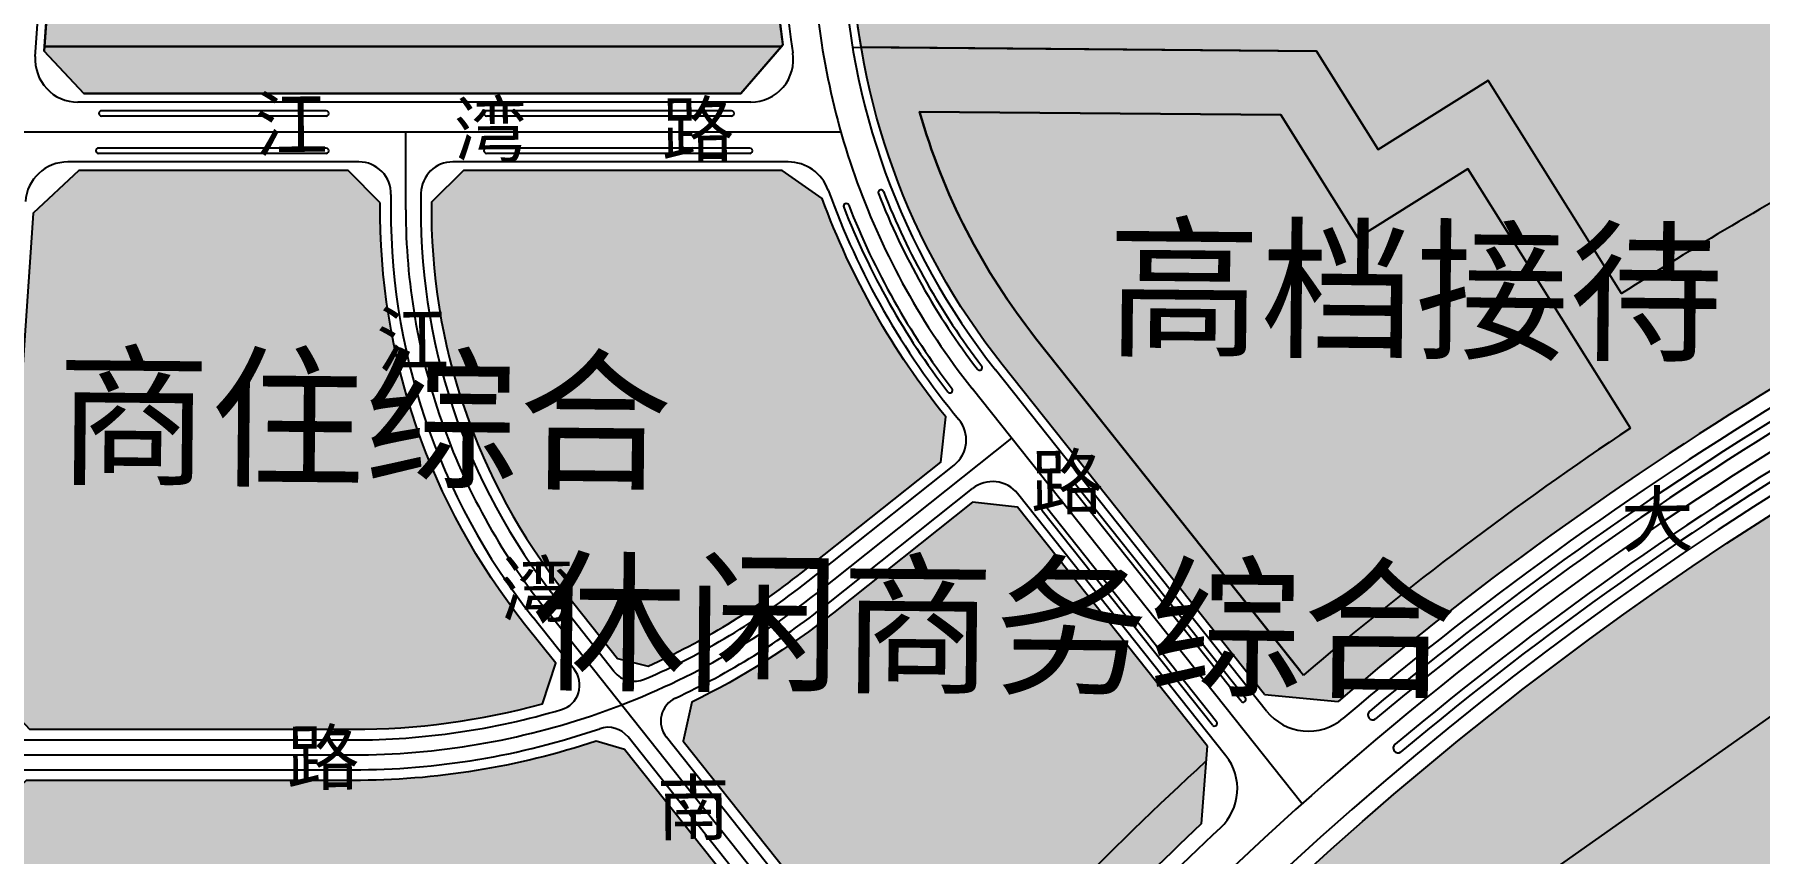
# Model space of a CAD drawing. Extents: x 2442 to 11417, y 1140 to 9206.
# Drawn here: x 5188 to 5996, y 3651 to 4035 of the extents above; entities that cross this region are included whole.
import ezdxf

# ---------------------------------------------------------------- set-up
doc = ezdxf.new("R2010")
doc.units = 0
doc.header["$LTSCALE"] = 1000
doc.header["$MEASUREMENT"] = 0
doc.linetypes.add('DASHDOT', pattern=[25.4, 12.7, -6.35, 0, -6.35])
for name, color, linetype in [('DIM2', 5, 'Continuous'), ('FGX', 212, 'Continuous'), ('RD-中线', 7, 'DASHDOT'), ('RD-侧石线', 5, 'Continuous'), ('RD-红线', 1, 'Continuous'), ('RD-绿线', 3, 'Continuous'), ('YD-B1', 240, 'Continuous'), ('YD-B2', 12, 'Continuous'), ('YD-E1', 131, 'Continuous'), ('YD-G1', 100, 'Continuous'), ('YD-G2', 94, 'Continuous'), ('YD-Rb', 30, 'Continuous'), ('zg-E1', 151, 'Continuous'), ('路名', 7, 'Continuous')]:
    doc.layers.add(name, color=color, linetype=linetype)
doc.styles.add('黑体', font='simhei.ttf')

msp = doc.modelspace()

# ---------------------------------------------------------------- hatches: boundary and pattern name
at = {"layer": 'YD-B1'}
msp.add_hatch(color=256, dxfattribs=at).paths.add_polyline_path([(5859.646539807576, 3972.137524869729), (5808.08028436976, 3939.810757699963), (5771.999436465043, 3997.365359734137), (5602.63830687962, 3998.904013012736, 0.09793770272265657), (5657.08273669242, 3892.848812564202), (5782.60260468283, 3734.88791171335, -0.0292072401222135), (5935.818983463807, 3850.630549972265)])
at = {"layer": 'YD-B2'}
for points in [[(5557.031060346544, 3958.278072589247), (5538.25748665066, 3971.382007174555), (5388.911583691035, 3971.382007174409), (5373.912800803764, 3956.573088018237, 0.1727365904267532), (5436.409361348986, 3773.73196733039), (5461.152190937486, 3742.594270055692), (5475.460153467713, 3739.111406714816, 0.06249489697038577), (5547.360281607987, 3782.860871337026), (5612.605032696887, 3834.70605897275), (5614.961467374691, 3855.852082786843, -0.08152953919416278)], [(5737.454282015005, 3701.691090940091), (5648.60739089549, 3813.500760466934), (5627.531743011006, 3815.912619967446), (5562.29131231369, 3764.070865427433, -0.05431847358751905), (5495.970213210694, 3722.220115247469), (5491.842267200596, 3703.97224016259), (5606.200082579217, 3560.058262034821, -0.02851932028427057), (5736.90863362969, 3694.495077340127)]]:
    msp.add_hatch(color=256, dxfattribs=at).paths.add_polyline_path(points)
at = {"layer": 'YD-E1'}
for points in [[(5991.379066252037, 4227.417339388066, 0.1707104614407316), (5973.836449809329, 4325.712607741641, -0.1380091680959941), (5956.678109585726, 4374.896784669068, 0.03941891198842976), (5910.221446246698, 4380.497435544864, -0.4723785179766796), (5668.736004450748, 4272.702857290331, 0.1943149599840983), (5601.654159341786, 4060.431897402656), (5588.463572472298, 4044.49805112905), (5573.09111855298, 4044.498051129354, 0.01184598040346597), (5575.304009547945, 4029.153584345643), (5788.694449462178, 4027.214922855117), (5817.563890382327, 3981.163644140694), (5869.130145819461, 4013.490411309058), (5931.711767752971, 3913.662925145144, -0.01785189168805333), (6036.153073258545, 3975.459793337379), (6071.442324715594, 3909.277343680957, -0.002300455020827035), (6084.604730886938, 3916.372386973042, -0.002300425975942939), (6097.852330183854, 3923.356925412421), (6062.56312903274, 3989.539280722649, -0.02655197429177494), (6226.7227256972, 4064.407490955092), (6197.997063892224, 4156.691348410119), (6108.125148381871, 4128.716463940615, -0.4831807271430643)], [(5536.858264210125, 4044.498051129012), (5213.692535400345, 4044.498051126381), (5231.026014637482, 4296.741796478093), (5227.944079496639, 4295.126441908508), (5220.061640375938, 4283.0510165002), (5203.668952951672, 4044.498051125851), (5193.645370517486, 4044.498051125927), (5192.614612794307, 4029.498051125926), (5537.972305526124, 4029.498051129077), (5538.674410179152, 4030.311774171334, -0.009844649681531608)]]:
    msp.add_hatch(color=256, dxfattribs=at).paths.add_polyline_path(points)
h = msp.add_hatch(color=256, dxfattribs=at)
edge = h.paths.add_edge_path()
edge.add_line((6916.058971744192, 3211.278373278204), (7296.190335077135, 3211.278373278205))
edge.add_line((7296.190335077135, 3211.278373278205), (7314.999517178539, 3324.118792425959))
edge.add_line((7314.999517178539, 3324.118792425959), (7275.378198924146, 3306.972600858194))
edge.add_line((7275.378198924146, 3306.972600858194), (7188.233725528133, 3290.17700538346))
edge.add_line((7188.233725528133, 3290.17700538346), (7106.339195635798, 3297.523639360457))
edge.add_line((7106.339195635798, 3297.523639360457), (7013.235608782586, 3323.79830548572))
edge.add_line((7013.235608782586, 3323.79830548572), (6936.591022630706, 3364.737901416932))
edge.add_line((6936.591022630706, 3364.737901416932), (6874.645026329455, 3396.230307231467))
edge.add_line((6874.645026329455, 3396.230307231467), (6842.09829672557, 3444.516537267735))
edge.add_line((6842.09829672557, 3444.516537267735), (6834.747958662871, 3479.158006412464))
edge.add_line((6834.747958662871, 3479.158006412464), (6807.451172621708, 3529.544792731428))
edge.add_line((6807.451172621708, 3529.544792731428), (6782.25269522658, 3572.583174153771))
edge.add_line((6782.25269522658, 3572.583174153771), (6769.652413660744, 3613.522770213514))
edge.add_line((6769.652413660744, 3613.522770213514), (6716.107995841965, 3685.953000829431))
edge.add_line((6716.107995841965, 3685.953000829431), (6661.510252049829, 3737.390065451849))
edge.add_line((6661.510252049829, 3737.390065451849), (6621.24191305133, 3794.579749925123))
edge.add_line((6621.24191305133, 3794.579749925123), (6588.693097651525, 3823.971599226406))
edge.add_line((6588.693097651525, 3823.971599226406), (6556.146368048252, 3853.365219653166))
edge.add_line((6556.146368048252, 3853.365219653166), (6513.099751441034, 3873.309878583726))
edge.add_line((6513.099751441034, 3873.309878583726), (6449.053360825605, 3893.254537513297))
edge.add_line((6449.053360825605, 3893.254537513297), (6398.658491942087, 3905.850791340219))
edge.add_line((6398.658491942087, 3905.850791340219), (6293.665879273845, 3897.452108038432))
edge.add_line((6293.665879273845, 3897.452108038432), (6219.119601651517, 3863.860917087223))
edge.add_line((6219.119601651517, 3863.860917087223), (6129.876819489418, 3806.127496678746))
edge.add_line((6129.876819489418, 3806.127496678746), (5889.841559969489, 3636.77235175125))
edge.add_line((5889.841559969489, 3636.77235175125), (5861.493533695193, 3611.578072978878))
edge.add_line((5861.493533695193, 3611.578072978878), (5816.346522520553, 3556.993716016018))
edge.add_line((5816.346522520553, 3556.993716016018), (5685.106278140047, 3410.030927274644))
edge.add_line((5685.106278140047, 3410.030927274644), (5625.260676789991, 3320.805101403711))
edge.add_line((5625.260676789991, 3320.805101403711), (5543.078307175889, 3193.151136832007))
edge.add_line((5543.078307175889, 3193.151136832007), (5497.931296011599, 3098.675690898443))
edge.add_line((5497.931296011599, 3098.675690898443), (5426.5366530844, 2927.570672600803))
edge.add_line((5426.5366530844, 2927.570672600803), (5405.911792998679, 2880.795989572682))
edge.add_line((5405.911792998679, 2880.795989572682), (5511.980923416846, 2851.554979894454))
edge.add_arc((5242.495413469282, 1874.020550868517), 1014.000000001364, 71.74313150120088, 74.58759755621611, ccw=False)
edge.add_line((5560.158952788275, 2836.977390913851), (5566.879302534393, 2852.859230746323))
edge.add_line((5566.879302534393, 2852.859230746323), (5587.760186286139, 2876.193826380389))
edge.add_line((5587.760186286139, 2876.193826380389), (5619.697864041005, 2954.794662783259))
edge.add_line((5619.697864041005, 2954.794662783259), (5651.635541788728, 3012.517456410105))
edge.add_line((5651.635541788728, 3012.517456410105), (5666.375848006144, 3044.449101561365))
edge.add_line((5666.375848006144, 3044.449101561365), (5683.573219551461, 3061.643200568441))
edge.add_line((5683.573219551461, 3061.643200568441), (5722.882093308132, 3135.330931218328))
edge.add_line((5722.882093308132, 3135.330931218328), (5762.190967065439, 3228.669313749294))
edge.add_line((5762.190967065439, 3228.669313749294), (5794.128644820321, 3258.144406007855))
edge.add_line((5794.128644820321, 3258.144406007855), (5887.857969879802, 3380.431856142278))
edge.add_line((5887.857969879802, 3380.431856142278), (5982.444556262777, 3468.858904039455))
edge.add_line((5982.444556262777, 3468.858904039455), (6074.571991535136, 3547.45974044751))
edge.add_line((6074.571991535136, 3547.45974044751), (6271.112188736424, 3654.306507108585))
edge.add_line((6271.112188736424, 3654.306507108585), (6342.356654453753, 3683.783370495145))
edge.add_line((6342.356654453753, 3683.783370495145), (6409.917607965515, 3681.326817619324))
edge.add_line((6409.917607965515, 3681.326817619324), (6441.855285721009, 3681.326817618845))
edge.add_line((6441.855285721009, 3681.326817618845), (6445.540883721816, 3704.66141325193))
edge.add_line((6445.540883721816, 3704.66141325193), (6477.478561477681, 3713.2584627555))
edge.add_line((6477.478561477681, 3713.2584627555), (6489.761802356119, 3729.223399760142))
edge.add_line((6489.761802356119, 3729.223399760142), (6498.35944522932, 3737.820449263492))
edge.add_line((6498.35944522932, 3737.820449263492), (6554.865690531764, 3697.29175462449))
edge.add_line((6554.865690531764, 3697.29175462449), (6558.551288533068, 3642.025513856086))
edge.add_line((6558.551288533068, 3642.025513856086), (6578.203639618305, 3640.798122981579))
edge.add_line((6578.203639618305, 3640.798122981579), (6648.221658464365, 3559.740733706895))
edge.add_line((6648.221658464365, 3559.740733706895), (6686.301999554076, 3498.333996311427))
edge.add_line((6686.301999554076, 3498.333996311427), (6746.051654531377, 3384.88801118476))
edge.add_line((6746.051654531377, 3384.88801118476), (6760.791960742412, 3340.67537279208))
edge.add_line((6760.791960742412, 3340.67537279208), (6792.729638500543, 3294.006181528213))
edge.add_line((6792.729638500543, 3294.006181528213), (6836.950557131378, 3252.250096016567))
edge.add_line((6836.950557131378, 3252.250096016567), (6899.59737996123, 3217.86189800892))
edge.add_line((6899.59737996123, 3217.86189800892), (6916.058971744192, 3211.278373278204))
at = {"layer": 'YD-G1'}
for points in [[(5537.97230552468, 4029.498051128131), (5192.614612794365, 4029.498051125927), (5192.465970804178, 4027.334953239993), (5211.094860587153, 4007.382007173624), (5518.889919287976, 4007.382007175749)], [(5597.8909029923, 3278.291601844085), (5625.260676641692, 3320.805101178861), (5685.106278140607, 3410.030927273348), (5816.346522525771, 3556.993716026409), (5861.493533694131, 3611.578072976635), (5889.841559972407, 3636.772351752771), (6127.381696446977, 3804.367080625755), (6094.968566693668, 3865.155571157517, 0.1261999440735232), (5522.539695746185, 3331.506613464897, -0.04757082579782495), (5597.890902994972, 3278.291601841789)]]:
    msp.add_hatch(color=256, dxfattribs=at).paths.add_polyline_path(points)
h = msp.add_hatch(color=256, dxfattribs=at)
edge = h.paths.add_edge_path()
edge.add_line((6071.442324715959, 3909.277343681403), (6071.442324716076, 3909.277343681404))
edge.add_line((6071.442324716076, 3909.277343681404), (6036.153073258767, 3975.459793338312))
edge.add_arc((6849.067264834279, 2482.419098263438), 1700.000000004246, 118.5669166190209, 122.6578342779143)
edge.add_line((5931.711767753197, 3913.662925146077), (5869.130145819687, 4013.490411309991))
edge.add_line((5869.130145819687, 4013.490411309991), (5817.563890382553, 3981.163644141629))
edge.add_line((5817.563890382553, 3981.163644141629), (5788.694449462402, 4027.214922856051))
edge.add_line((5788.694449462402, 4027.214922856051), (5575.304009548152, 4029.153584346576))
edge.add_arc((5897.984895582345, 4083.520569685814), 327.228854636442, 189.5636759148402, 218.3647018476113)
edge.add_line((5641.412611203395, 3880.421120658385), (5764.344815806098, 3725.716673517905))
edge.add_line((5764.3448158061, 3725.716673517905), (5798.85047781104, 3722.447202893626))
edge.add_arc((6849.06726482531, 2482.419098262363), 1625.000000000611, 118.589987665315, 130.2622580645988, ccw=False)
edge = h.paths.add_edge_path(flags=16)
edge.add_line((5935.818983464029, 3850.630549973199), (5859.6465398078, 3972.137524870662))
edge.add_line((5859.6465398078, 3972.137524870662), (5808.080284369982, 3939.810757700895))
edge.add_line((5808.080284369982, 3939.810757700895), (5771.999436465267, 3997.365359735071))
edge.add_line((5771.999436465267, 3997.365359735071), (5602.638306879842, 3998.904013013669))
edge.add_arc((5897.984895582123, 4083.520569685932), 307.2288546363181, 195.9869645715369, 218.3612781206596)
edge.add_line((5657.082736692784, 3892.84881256496), (5782.602604683054, 3734.887911714283))
edge.add_arc((6849.067264825338, 2482.419098262351), 1645.000000000635, 123.7221580602257, 130.4140619822153, ccw=False)
at = {"layer": 'YD-G2'}
msp.add_hatch(color=256, dxfattribs=at).paths.add_polyline_path([(5734.680787526928, 3665.114231935778), (5736.90863362969, 3694.495077340127, 0.02851932028427057), (5606.200082579217, 3560.058262034821), (5609.529507614774, 3555.868335879282), (5628.714066874109, 3555.434975242199, -0.02347559627743445)])
at = {"layer": 'YD-Rb'}
for points in [[(5349.907077116399, 3956.222480964749), (5334.936987253321, 3971.382007173288), (5208.621042050543, 3971.382007172494), (5187.249931834249, 3951.429061105205), (5171.652673384378, 3724.45149742455), (5185.624340721111, 3709.486787873372), (5337.081599151194, 3709.486787874553, 0.06663335258402898), (5425.978739746353, 3721.386652343053), (5432.217631200128, 3740.429687301113), (5417.619355442108, 3758.80093662099, -0.1721949998283494)], [(5464.337132212393, 3700.008793015454), (5451.160507971406, 3703.931839486931, -0.08032182196064545), (5337.081599148496, 3685.486787874243), (5183.975128364431, 3685.486787873561), (5167.946795701468, 3670.52207832297), (5151.529057164978, 3431.604559185957), (5170.157946947671, 3411.651613118655), (5287.306036156886, 3411.65161311928, -0.09243093754834922), (5467.752410047407, 3375.724349545965, -0.03135878230305973), (5590.319687960535, 3541.465621195916)]]:
    msp.add_hatch(color=256, dxfattribs=at).paths.add_polyline_path(points)

# ---------------------------------------------------------------- linework, layer by layer
at = {"layer": 'DIM2'}
msp.add_lwpolyline([(6036.153073258603, 3975.459793337379, 0.01785189168805332), (5931.71176775303, 3913.662925145144), (5931.711767752971, 3913.662925145144), (5869.130145819461, 4013.490411309058), (5869.130145819461, 4013.490411309058), (5817.563890382329, 3981.163644140695), (5817.563890382329, 3981.163644140695), (5788.694449462178, 4027.214922855117), (5788.694449462178, 4027.214922855117), (5575.304009547928, 4029.153584345643), (5575.30400954787, 4029.153584345643, -0.01184598040346786), (5573.091118552782, 4044.498051129354), (5573.09111855284, 4044.498051129354), (5588.463572472298, 4044.49805112905), (5588.463572472298, 4044.49805112905), (5601.654159341786, 4060.431897402656), (5601.654159341786, 4060.431897402656, -0.1943149599840983), (5668.736004450748, 4272.702857290331)], format="xyb", dxfattribs=at)
at = {"layer": 'FGX'}
for points in [[(5536.858264210125, 4044.498051129012), (5213.692535400345, 4044.498051126381), (5231.026014637482, 4296.741796478093), (5227.944079496639, 4295.126441908508), (5220.061640375938, 4283.0510165002), (5203.668952951672, 4044.498051125851), (5193.645370517486, 4044.498051125927), (5192.614612794307, 4029.498051125926), (5537.972305526124, 4029.498051129077), (5538.674410179152, 4030.311774171334, -0.009844649681531608), (5536.858264210125, 4044.498051129012)], [(5349.907077116399, 3956.222480964749), (5334.936987253321, 3971.382007173288), (5208.621042050543, 3971.382007172494), (5187.249931834249, 3951.429061105205), (5171.652673384378, 3724.45149742455), (5185.624340721111, 3709.486787873372), (5337.081599151194, 3709.486787874553, 0.06663335258402898), (5425.978739746353, 3721.386652343053), (5432.217631200128, 3740.429687301113), (5417.619355442108, 3758.80093662099, -0.1721949998283494), (5349.907077116399, 3956.222480964749)], [(5557.031060346544, 3958.278072589247), (5538.25748665066, 3971.382007174555), (5388.911583691035, 3971.382007174409), (5373.912800803764, 3956.573088018237, 0.1727365904267532), (5436.409361348986, 3773.73196733039), (5461.152190937486, 3742.594270055692), (5475.460153467713, 3739.111406714816, 0.06249489697038577), (5547.360281607987, 3782.860871337026), (5612.605032696887, 3834.70605897275), (5614.961467374691, 3855.852082786843, -0.08152953919416278), (5557.031060346544, 3958.278072589247)]]:
    msp.add_lwpolyline(points, format="xyb", close=True, dxfattribs=at)
msp.add_lwpolyline([(5537.97230552468, 4029.498051128131), (5192.614612794365, 4029.498051125927), (5192.465970804178, 4027.334953239993), (5211.094860587153, 4007.382007173624), (5518.889919287976, 4007.382007175749), (5537.97230552468, 4029.498051128131)], close=True, dxfattribs=at)
for points in [[(5781.0463960733, 3736.846327682143), (5657.082736692559, 3892.848812564027), (5657.082736692621, 3892.848812563562, -0.09793770272282697), (5602.638306879679, 3998.904013012736), (5602.63830687962, 3998.904013012736), (5771.999436465452, 3997.365359734142), (5771.999436465388, 3997.365359734607), (5808.080284369982, 3939.810757700895), (5808.080284370044, 3939.810757700431), (5859.646539807174, 3972.137524869259), (5859.646539807174, 3972.137524869259), (5934.490554343989, 3852.749602426564)], [(5935.818983463805, 3850.630549972266), (5859.646539807576, 3972.137524869729), (5808.080284369758, 3939.810757699962), (5771.999436465045, 3997.365359734138), (5602.63830687962, 3998.904013012736, 0.09793770272284023), (5657.082736692559, 3892.848812564027), (5782.60260468283, 3734.88791171335)], [(5935.818983463807, 3850.630549972265, 0.02920724012221346), (5782.60260468283, 3734.88791171335)], [(5736.90863362969, 3694.495077340127, 0.02851932028427046), (5606.200082579217, 3560.058262034822, 0.02851932028427046)]]:
    msp.add_lwpolyline(points, format="xyb", dxfattribs=at)
at = {"layer": 'RD-中线'}
for points in [[(7511.871390843298, 4469.060066567338), (7281.911094627655, 4370.472880082873), (7238.707631146799, 4351.950952685273), (7197.30026309708, 4334.321525396606), (6269.503806349381, 3973.762853940057, 0.2022824941735949), (5376.482895242143, 3108.114930485011), (4998.831219812731, 2219.30614234414)], [(5781.969888910498, 3674.603308154707), (5627.309802717758, 3869.235814798713, -0.7359197584615793), (5999.109134315509, 4413.606695436959, 0.1546432915686284), (6194.008000119153, 4421.854038914546, 0.1546432915686284)], [(5626.768594992631, 3514.885059795418), (5427.014358396194, 3766.266451974997, -0.169458588934612), (5361.88943224693, 3952.904335811003), (5361.889432246599, 3989.382007173741)], [(4222.126651580849, 3697.486787866082), (5337.081599151275, 3697.486787874398, 0.1694585889346128), (5554.825796960144, 3773.465868381757), (5645.902485781389, 3845.83779014378)]]:
    msp.add_lwpolyline(points, format="xyb", dxfattribs=at)
msp.add_lwpolyline([(5565.839004259837, 3989.382007174946), (5171.815502898655, 3989.382007172222)], dxfattribs=at)
at = {"layer": 'RD-侧石线', "linetype": 'ByBlock'}
for p, q in [((5188.27912134198, 4024.753117389583), (5206.109003142712, 4284.220711960485)), ((5523.554826361533, 4003.382007174607), (5208.232067409459, 4003.382007171835)), ((5339.976269373878, 3975.382007173429), (5203.559299064298, 3975.382007172255)), ((5541.060488692747, 3975.38200717522), (5383.990018014349, 3975.382007174526)), ((5765.347867739749, 3718.024816603285), (5638.278629744085, 3877.935527358195)), ((5550.470913003915, 3778.946286771236), (5618.897685836928, 3833.319992205735)), ((5559.180680916319, 3767.985449991812), (5627.552779265114, 3822.315709650139)), ((5746.201525564342, 3697.112655645681), (5648.628427149657, 3819.903850149161)), ((5459.640056852602, 3736.460266756557), (5432.494776786078, 3770.621335931463)), ((5440.79349765517, 3737.674312795087), (5421.533940006248, 3761.911568018997)), ((5182.337453230513, 3704.486787873551), (5337.081599151252, 3704.486787874528)), ((5603.460826405229, 3532.965064771015), (5466.066853771505, 3705.868972623325)), ((5609.04458929363, 3548.441629441089), (5484.02271592971, 3705.775827276057)), ((5179.313897242271, 3690.486787873267), (5337.081599151363, 3690.486787873803))]:
    msp.add_line(p, q, dxfattribs=at)
for centre, radius, start, end in [((5897.98489558218, 4083.520569684343), 331.2288546365052, 72.92839609917513, 218.365349120107), ((5897.984895582355, 4083.520569684344), 359.2288546367535, 126.4499078268831, 189.1245529393323), ((5523.554826361476, 4023.382007174711), 20, 270.0000000005211, 9.124552939332279), ((5208.232067409401, 4023.382007171939), 20.00000000010403, 176.0689752451598, 270.0000000005211), ((6849.067264825614, 2482.419098260084), 1617.500000001703, 111.2370367846746, 130.382116675139), ((5203.55929906436, 3955.382007171685), 20.00000000010403, 90.0000000005211, 176.0689752451598), ((5339.976269374047, 3960.382007173818), 15, 358.6693244418541, 90.0000000005211), ((5383.990018014416, 3960.382007173517), 15, 90.0000000005211, 178.4586665813094), ((5541.060488692867, 3955.382007174651), 20, 19.7485220254531, 90.0000000005211), ((5897.98489558497, 4083.520569684835), 359.2288546391621, 199.7485220254531, 219.5829878301276), ((5661.889432247252, 3952.904335813537), 307.0000000003836, 178.6693244418541, 218.471573450091), ((5661.889432247368, 3952.904335813539), 293.0000000004095, 178.4586665813094, 218.471573450091), ((5609.565791644947, 3845.063745897941), 15, 308.4715734693705, 39.5829878301276), ((5636.884673457047, 3810.571955957001), 15, 38.47157345009102, 128.4715734693704), ((5337.081599148754, 4047.486787873876), 343.0000000000217, 293.4938691799107, 308.4715734693705), ((5337.081599150264, 4047.486787874356), 356.9999999992625, 295.0668316893618, 308.4715734693705), ((5431.398494701607, 3730.208797441085), 12, 286.5555791580305, 38.47157348554125), ((5469.035059806805, 3743.925782110566), 12, 218.471573450091, 293.4938691799107), ((5493.41771888386, 3713.2413426296), 12, 115.0668316893618, 218.471573450091), ((5337.081599148634, 4047.48678787434), 343.0000000002783, 270.0000000005211, 286.5555791580305), ((5337.081599148987, 4047.486787873878), 357.0000000000745, 270.0000000005211, 288.9106229986829), ((5456.671850817816, 3698.403457270253), 12, 38.47157345009102, 108.9106229986828)]:
    msp.add_arc(centre, radius, start, end, dxfattribs=at)
at = {"layer": 'RD-侧石线'}
for centre, radius, start, end in [((6849.067264824791, 2482.419098261007), 1582.50000000038, 111.2370367846746, 156.9795347351845), ((5784.920790560944, 3733.577973590066), 25.00000000011232, 218.471573450091, 310.3821166751391), ((5726.628602743605, 3681.559498659371), 24.99999999977274, 313.1077155730218, 38.47157345009102), ((6849.067264825704, 2482.419098262878), 1617.499999999835, 133.1077155730218, 138.7979530682127)]:
    msp.add_arc(centre, radius, start, end, dxfattribs=at)
at = {"layer": 'RD-红线'}
for points in [[(5518.889919287863, 4007.382007175282), (5211.094860586929, 4007.38200717269), (5192.465970804178, 4027.334953239993), (5208.858719607724, 4265.888811755741), (5227.944079496872, 4295.12644190851), (5610.05856420314, 4495.406574601174), (5630.316297678175, 4489.088876443922), (5681.745244673617, 4391.120692318448), (5677.566493219594, 4372.226178810364, 0.2729256329883012), (5538.674410179152, 4030.311774171334)], [(5349.907077116457, 3956.22248096475), (5334.936987252968, 3971.382007173751), (5208.621042051416, 3971.382007172502), (5187.249931834191, 3951.429061105205), (5171.652673384382, 3724.451497424084), (5185.624340721519, 3709.486787873376), (5337.081599151194, 3709.486787874553, 0.06663335258402898), (5425.978739746353, 3721.386652343053), (5432.217631200074, 3740.429687300646), (5417.619355442108, 3758.80093662099, -0.1721949998283334)], [(5612.605032696883, 3834.706058973215), (5614.961467374691, 3855.852082786843, -0.08152953919418254), (5557.031060346486, 3958.278072589247), (5538.25748665048, 3971.382007175019), (5388.911583691213, 3971.382007173945), (5373.912800803764, 3956.573088018237, 0.1727365904283589), (5436.409361350165, 3773.731967329004), (5461.152190937191, 3742.594270056155), (5475.460153467713, 3739.111406714816, 0.06249489696887781), (5547.360281606489, 3782.860871335614)]]:
    msp.add_lwpolyline(points, format="xyb", close=True, dxfattribs=at)
for points in [[(5764.344815805875, 3725.716673516972), (5641.412611203174, 3880.421120657452, -0.7362382606641278), (5994.110496658852, 4396.312181024308, 0.1218003814894401), (6157.726956122664, 4392.540912342939), (6181.175330381226, 4378.964365230657), (6288.347131601953, 4034.664996455978), (6272.475116956839, 4001.739008259268), (6260.448127310727, 3997.065100122536, 0.08320440167590892), (5798.850477810814, 3722.447202892693, 0.08320440167590892)], [(5678.140889132454, 2791.366803514442), (5626.484274322338, 2812.502599041607, 0.0298539444309165), (5511.980923416846, 2851.554979894454), (5341.524975588327, 2898.546069577344), (5327.200525505605, 2928.199320419568), (5399.492026016869, 3098.338433106521, -0.2022824941735947), (6278.559485388036, 3950.460607757578), (6658.090594713996, 4097.95333804315), (6673.507266693232, 4088.455575242926), (6688.708275883688, 3930.324858321148, 0.3866276206703452), (6999.507777375776, 3648.179688765727), (7332.525482813839, 3648.426421699417), (7352.536089910406, 3628.019830632608, -0.03325970414022376), (7338.196588036881, 3463.283121026184), (7296.190335077077, 3211.278373278205)], [(5737.454282015005, 3701.691090940091), (5648.60739089549, 3813.500760466934), (5627.531743011006, 3815.912619967447), (5562.29131231369, 3764.070865427433, -0.05431847358751905), (5495.970213210694, 3722.220115247469), (5491.842267200596, 3703.97224016259), (5609.529507614774, 3555.868335879283)], [(5593.686311843077, 3537.22888202602), (5464.337132212393, 3700.008793015452), (5451.160507971406, 3703.931839486931, -0.08032182195861624), (5337.081599151416, 3685.486787874243), (5183.975128364431, 3685.48678787356), (5167.946795701468, 3670.52207832297), (5151.529057164978, 3431.604559185957), (5170.157946947673, 3411.651613118655), (5287.306036156886, 3411.65161311928, -0.09258505980880144), (5468.037174949823, 3375.610222384095, -0.09258505980880144)], [(5734.680787526928, 3665.114231935777, 0.023475596277434), (5628.71406687411, 3555.434975242199, 0.023475596277434)]]:
    msp.add_lwpolyline(points, format="xyb", dxfattribs=at)
for points in [[(5764.344815805875, 3725.716673516972), (5798.850477810818, 3722.447202892693)], [(5737.454282015005, 3701.691090940091), (5734.680787526928, 3665.114231935778)]]:
    msp.add_lwpolyline(points, dxfattribs=at)
at = {"layer": 'RD-绿线', "color": 3}
for p, q in [((5324.669296648886, 3999.382007175784), (5219.346756270508, 3999.382007175097)), ((5324.669296648925, 3996.882007175539), (5219.346756270545, 3996.882007174852)), ((5514.515193317075, 3999.382007177478), (5399.765671432202, 3999.38200717615)), ((5514.515193317107, 3996.882007177698), (5399.765671432237, 3996.88200717637)), ((5324.669296649088, 3981.882007174995), (5217.898460721417, 3981.882007174019)), ((5324.669296649117, 3979.382007175681), (5217.898460721446, 3979.382007174705)), ((5523.139024090029, 3981.882007177154), (5399.765671432397, 3981.882007175827)), ((5523.139024090062, 3979.382007177374), (5399.765671432431, 3979.382007176047)), ((5755.288182967783, 3724.254897988923), (5675.834176830685, 3824.244059756636)), ((5753.368739518828, 3722.65195129846), (5673.876884548499, 3822.688744058091)), ((5739.932635375655, 3711.431324467541), (5660.175838573901, 3811.801534167355)), ((5741.852078824963, 3713.034271157542), (5662.133130856088, 3813.3568498659))]:
    msp.add_line(p, q, dxfattribs=at)
for centre, radius, start, end in [((5219.346756270528, 3998.132007174742), 1.250000000122808, 90.00000000072953, 270.0000000007295), ((5324.669296648903, 3998.132007175894), 1.250000000122808, 270.0000000007295, 90.00000000072953), ((5399.765671432218, 3998.13200717626), 1.24999999979938, 90.00000000072953, 270.0000000007295), ((5514.515193317091, 3998.132007177588), 1.249999999798407, 270.0000000007295, 90.00000000072953), ((5217.89846072143, 3980.632007174594), 1.249999999657168, 90.00000000072953, 270.0000000007295), ((5324.669296649099, 3980.632007175571), 1.249999999657168, 270.0000000007295, 90.00000000072953), ((5399.765671432415, 3980.632007175937), 1.249999999797625, 90.00000000072953, 270.0000000007295), ((5523.139024090044, 3980.632007177264), 1.249999999797625, 270.0000000007295, 90.00000000072953), ((5897.984895587819, 4083.520569688741), 335.2288546366865, 201.353493288495, 217.4390776526278), ((5897.984895587708, 4083.520569688273), 355.2288546363052, 201.353493288495, 217.4390776526278), ((5897.984895587708, 4083.520569688273), 352.7288546364309, 201.353493288495, 217.4390776526278), ((5897.984895587761, 4083.52056968874), 337.7288546365721, 201.353493288495, 217.4390776526278), ((5674.855530689591, 3823.466401907597), 1.250000000065391, 38.47157344819466, 218.4715734815372), ((5661.154484714998, 3812.579192016395), 1.250000000060094, 38.47157348153726, 218.4715734481947)]:
    msp.add_arc(centre, radius, start, end, dxfattribs=at)
at = {"layer": 'RD-绿线'}
for centre, radius, start, end in [((6849.067264835105, 2482.41909826761), 1612.000000000471, 111.2370367879259, 129.963640582203), ((6849.067264834701, 2482.41909826714), 1607.500000000598, 111.2370367879259, 129.9707136879989), ((5584.604749780785, 3961.001575930458), 1.249999999751373, 21.35349331695524, 201.3534933169553), ((6849.067264835387, 2482.419098268544), 1592.500000000055, 111.2370367879259, 129.9945775221451), ((6849.067264835341, 2482.419098267147), 1588.000000001177, 111.2370367879259, 130.0018253942905), ((5568.306095419466, 3954.629459640651), 1.249999999751373, 21.35349331695524, 201.353493288495), ((5630.820622711761, 3878.969180262727), 1.249999999751373, 217.4390776526278, 37.43907765262778), ((5616.925619471807, 3868.330623736253), 1.249999999751373, 217.4390776526278, 37.43907761925432), ((5754.328461243305, 3723.453424643691), 1.250370069862207, 219.8655994297088, 39.86559942970882), ((5740.892357100365, 3712.232797812775), 1.250370069804747, 219.8655994276405, 39.86559942764045), ((5815.046613803583, 3716.151786441381), 2.252192849012332, 127.4386077268268, 307.4386077268268), ((5826.912620327117, 3700.653449735553), 2.252247065394656, 127.4385901283949, 307.4385901283948)]:
    msp.add_arc(centre, radius, start, end, dxfattribs=at)
at = {"layer": 'YD-E1'}
for p, q in [((5537.972305525198, 4029.498051128602), (5192.614612794303, 4029.498051126392)), ((5817.563890382033, 3981.163644141158), (5869.130145819512, 4013.49041130999)), ((5931.711767752971, 3913.662925145144), (5869.130145819512, 4013.49041130999))]:
    msp.add_line(p, q, dxfattribs=at)
msp.add_lwpolyline([(5571.242189206805, 4029.190486161166), (5788.694449462353, 4027.214922855119), (5817.563890382033, 3981.163644141158)], dxfattribs=at)
msp.add_lwpolyline([(6036.153073258545, 3975.459793337379, 0.01785189168805416), (5931.711767752971, 3913.662925145144, 0.01785189168805416)], format="xyb", dxfattribs=at)
at = {"layer": 'zg-E1'}
for points in [[(6769.6524136604, 3613.522770213046), (6716.107995838916, 3685.95300083173), (6661.510252049255, 3737.390065450913), (6621.241913048045, 3794.579749927885), (6588.693097651525, 3823.971599226406), (6556.146368047266, 3853.36521965269), (6513.099751441854, 3873.309878583269), (6449.05336082814, 3893.254537516115), (6398.658491944998, 3905.850791340246), (6293.665879273089, 3897.452108038425), (6219.119601649541, 3863.860917086738), (6129.876819491998, 3806.127496689016), (5889.841559972207, 3636.772351753139)], [(6769.652413660337, 3613.522770213511), (6716.107995839964, 3685.95300083174), (6661.510252049022, 3737.39006545091), (6621.241913049736, 3794.579749927436), (6588.693097651525, 3823.971599226406), (6556.146368047612, 3853.36521965316), (6513.099751438698, 3873.309878584635), (6449.053360819422, 3893.254537514635), (6398.658491942087, 3905.850791340219), (6293.665879274316, 3897.45210803797), (6219.119601650473, 3863.860917086747), (6129.876819490732, 3806.127496681553), (5889.841559972207, 3636.772351753139)]]:
    msp.add_lwpolyline(points, dxfattribs=at)

# ---------------------------------------------------------------- texts
at = {"layer": 'DIM2', "style": '黑体'}
for s, p in [('高档接待', (5690.377817611559, 3889.977652828675)), ('商住综合', (5197.917025973205, 3829.710064193234)), ('休闲商务综合', (5421.04612509899, 3733.439291044288))]:
    msp.add_text(s, height=52.91999999999999, rotation=359.4515600111454, dxfattribs=at).set_placement(p)
at = {"layer": '路名', "style": '黑体'}
for s, p in [('江', (5291.324451419086, 3980.385672251376)), ('湾', (5384.644863064355, 3977.844667008085)), ('路', (5481.910535983952, 3977.885672253131)), ('江', (5348.196110979796, 3879.427680379124)), ('路', (5654.863298932629, 3812.648031613021)), ('大', (5931.47606654351, 3795.246662759192)), ('湾', (5406.33122703341, 3762.2854965009)), ('路', (5306.213166220252, 3683.533570796626)), ('南', (5479.753030582637, 3660.057574798269))]:
    msp.add_text(s, height=25, rotation=0.5484399892900174, dxfattribs=at).set_placement(p)

doc.saveas('drawing.dxf')
